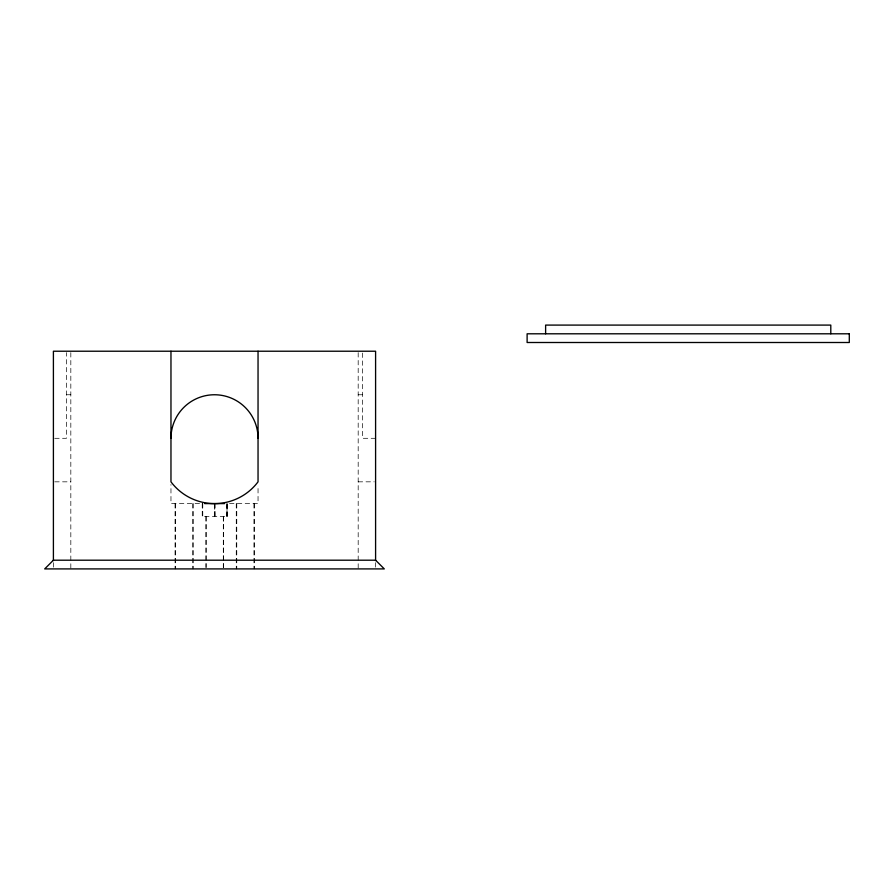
<?xml version="1.0" encoding="UTF-8"?>
<svg xmlns="http://www.w3.org/2000/svg" width="894" height="894" viewBox="0 0 894 894"><rect width="100%" height="100%" fill="white"/><g stroke="black" fill="none" stroke-linecap="round" stroke-linejoin="round"><path stroke-width="0.67" stroke-dasharray="4.47 3.35" d="M66.469 394.757L70.827 394.757M358.181 394.757L362.528 394.757M54.713 438.295L66.469 438.295L66.469 352.594M375.592 438.295L362.528 438.295L362.528 352.594M54.746 481.832L70.827 481.832M358.181 481.832L374.251 481.832M199.53 503.601L170.966 503.601L170.966 484.548M229.534 503.601L258.042 503.601L258.042 485.911M375.592 562.684L375.592 568.908M358.181 352.616L358.181 568.908M254.444 503.601L254.444 568.908M253.941 503.601L253.941 568.908M236.765 503.601L236.765 568.908M236.262 503.601L236.262 568.908M227.266 503.601L227.266 516.665L202.234 516.665L202.234 503.601M226.741 503.601L226.741 516.665M223.612 516.665L223.612 567.534M223.299 516.665L223.299 567.534M215.108 503.601L215.108 516.665M214.694 504.909L214.806 516.665M214.381 503.601L214.381 516.665M206.201 516.665L206.201 567.534M205.888 516.665L205.888 567.534M202.759 503.601L202.759 516.665M202.446 503.601L202.547 516.665M193.238 503.601L193.238 568.908M192.735 503.601L192.735 568.908M175.559 503.601L175.559 568.908M175.056 503.601L175.056 568.908M70.827 352.616L70.827 568.908M53.405 562.684L53.405 567.668M227.054 516.665L227.054 503.601L226.953 516.665"/><path stroke-width="1.34" d="M204.614 503.601L224.562 503.601M830.794 333.797L830.794 325.092L545.619 325.092L545.619 333.797M375.592 560.538L375.592 351.219L53.405 351.219L53.405 560.538M258.042 351.219L258.042 481.832A54.422 54.422 0 0 1 170.966 481.832L170.966 351.219M170.966 438.295A43.538 43.538 0 0 1 214.504 394.757A43.538 43.538 0 0 1 258.042 438.295M53.405 560.203L44.7 568.908L384.297 568.908L375.592 560.203L53.405 560.203M849.3 333.797L527.114 333.797L527.114 342.503L849.3 342.503L849.3 333.797"/></g></svg>
